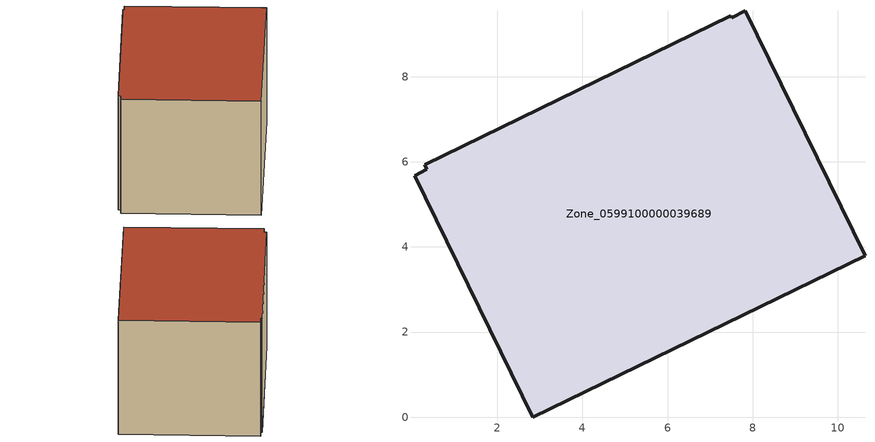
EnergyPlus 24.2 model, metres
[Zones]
Zone_0599100000039689
 floor ground (C_G): 0.3,5.93 7.49,9.44 7.51,9.39 7.83,9.55 10.64,3.79 2.83,0 0.06,5.68 0.34,5.82 z0
 wall outside (C_F): 10.64,3.79 7.83,9.55 7.51,9.39 7.49,9.44 0.3,5.93 0.34,5.82 0.06,5.68 2.83,0 10.64,3.79 z0:5.84
 roof outside (C_R): 7.49,9.44 0.3,5.93 0.34,5.82 0.06,5.68 2.83,0 10.64,3.79 7.83,9.55 7.51,9.39 z5.84
[BUILDING]
Pand.0599100000039689: North Axis=0; Terrain=City; Loads Convergence Tolerance Value=0.04; Temperature Convergence Tolerance Value=0.4; Solar Distribution=FullExterior; Maximum Number of Warmup Days=25; Minimum Number of Warmup Days=1
[Site:Location]
Rotterdam.The.Hague.AP_ZH_NLD Design_Conditions: Latitude=51.96; Longitude=4.45; Time Zone=1; Elevation=-4.5
[SITE:GROUNDTEMPERATURE:BUILDINGSURFACE]
18, 18, 18, 18, 18, 18, 18, 18, 18, 18, 18, 18
[MATERIAL] Thermal Absorptance=0.9; Solar Absorptance=0.7; Visible Absorptance=0.7
Name | Roughness | Thickness | Conductivity | Density | Specific Heat
G.TC.1946-1964 | MediumSmooth | 0.15 | 1 | 540 | 1210
F.TC.1946-1964 | Rough | 0.3 | 0.857143 | 1920 | 840
R.TC.1946-1964 | MediumRough | 0.2 | 0.235294 | 1500 | 1000
[CONSTRUCTION]
C_G: G.TC.1946-1964
C_F: F.TC.1946-1964
C_R: R.TC.1946-1964
[ZONE]
Zone_0599100000039689: Type=1; Multiplier=1; Ceiling Height=Autocalculate; Volume=Autocalculate; Floor Area=autocalculate; Part of Total Floor Area=Yes
[ZONEINFILTRATION:DESIGNFLOWRATE]
Infil_Zone_0599100000039689: Zone or ZoneList or Space or SpaceList=Zone_0599100000039689; Schedule=AlwaysOn; Design Flow Rate Calculation Method=Flow/Area; Flow Rate per Floor Area=0.003; Constant Term Coefficient=1; Temperature Term Coefficient=0; Velocity Term Coefficient=0; Velocity Squared Term Coefficient=0
[HVACTEMPLATE:ZONE:IDEALLOADSAIRSYSTEM]
Zone_0599100000039689: Maximum Heating Supply Air Temperature=50; Minimum Cooling Supply Air Temperature=13; Maximum Heating Supply Air Humidity Ratio=0.0156; Minimum Cooling Supply Air Humidity Ratio=0.0077; Heating Limit=NoLimit; Cooling Limit=NoLimit; Dehumidification Control Type=ConstantSensibleHeatRatio; Cooling Sensible Heat Ratio=0.7; Dehumidification Setpoint=60; Humidification Control Type=None; Humidification Setpoint=30; Outdoor Air Method=None; Outdoor Air Flow Rate per Person=0.00944; Outdoor Air Flow Rate per Zone Floor Area=0; Outdoor Air Flow Rate per Zone=0; Demand Controlled Ventilation Type=None; Outdoor Air Economizer Type=NoEconomizer; Heat Recovery Type=None; Sensible Heat Recovery Effectiveness=0.7; Latent Heat Recovery Effectiveness=0.65
[ZONECONTROL:THERMOSTAT]
ThermostatControl_Zone_0599100000039689: Zone or ZoneList=Zone_0599100000039689; Control Type Schedule=DualSetpointControlType; Control 1=Thermostat_Zone_0599100000039689; Temperature Difference Between Cutout And Setpoint=0
[THERMOSTATSETPOINT:DUALSETPOINT]
Thermostat_Zone_0599100000039689: Heating Setpoint Temperature Schedule=HeatingSetpoint_Zone_0599100000039689; Cooling Setpoint Temperature Schedule=CoolingSetpoint_Zone_0599100000039689
[SCHEDULE:COMPACT]
HeatingSetpoint_Zone_0599100000039689: Through: 12/31, For: AllDays, Until: 24:00, 21
CoolingSetpoint_Zone_0599100000039689: Through: 12/31, For: AllDays, Until: 24:00, 24
DualSetpointControlType: Through: 12/31, For: AllDays, Until: 24:00, 4
AlwaysOn: Through: 12/31, For: AllDays, Until: 24:00, 1
